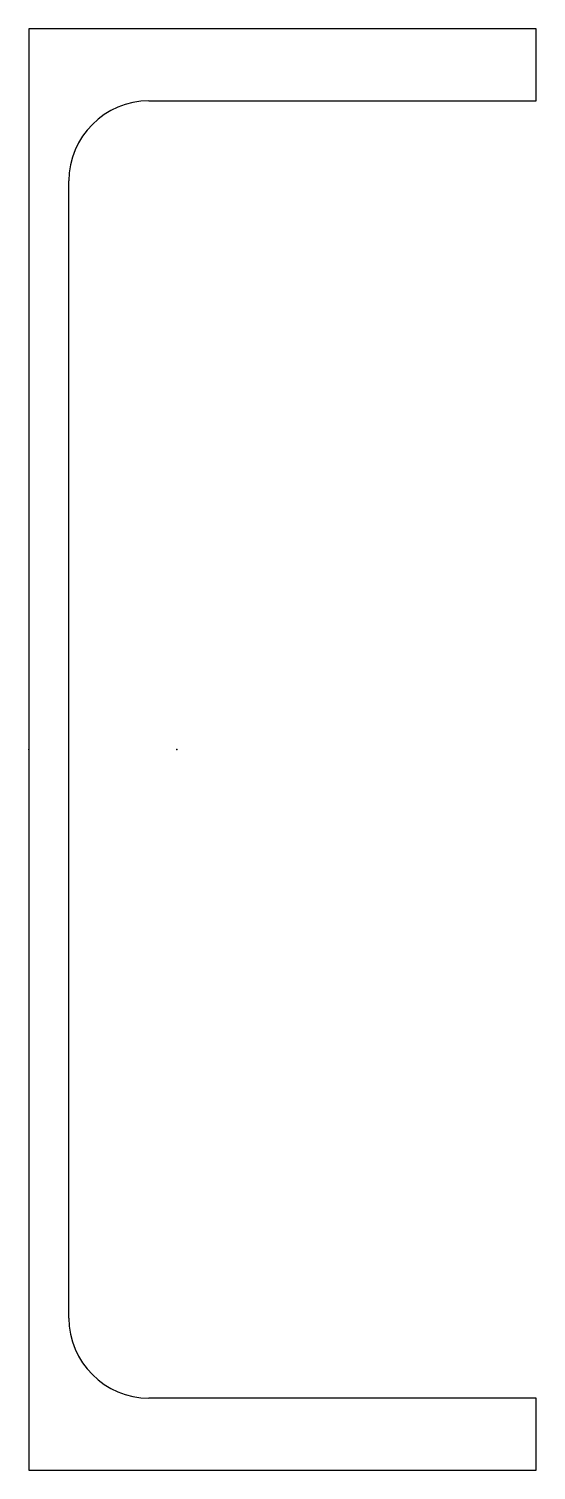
# Model space of a CAD drawing. Header units: millimetres. Extents: x 0 to 95, y 0 to 270.
import ezdxf

# ---------------------------------------------------------------- set-up
doc = ezdxf.new("R2010")
doc.units = ezdxf.units.MM
doc.layers.add('Profile', color=7, linetype='Continuous')

msp = doc.modelspace()

# ---------------------------------------------------------------- linework, layer by layer
at = {"layer": 'Profile'}
for p, q in [((0, 270), (0, 0)), ((95, 270), (0, 270)), ((95, 256.5), (95, 270)), ((22.5, 256.5), (95, 256.5)), ((7.5, 28.5), (7.5, 241.5)), ((95, 13.5), (22.5, 13.5)), ((95, 0), (95, 13.5)), ((0, 0), (95, 0))]:
    msp.add_line(p, q, dxfattribs=at)
for centre, start, end in [((22.5, 241.5), 90, 180), ((22.5, 28.5), 180, 270)]:
    msp.add_arc(centre, 15, start, end, dxfattribs=at)
for p in [(0, 135), (27.7, 135)]:
    msp.add_point(p, dxfattribs=at)

doc.saveas('drawing.dxf')
